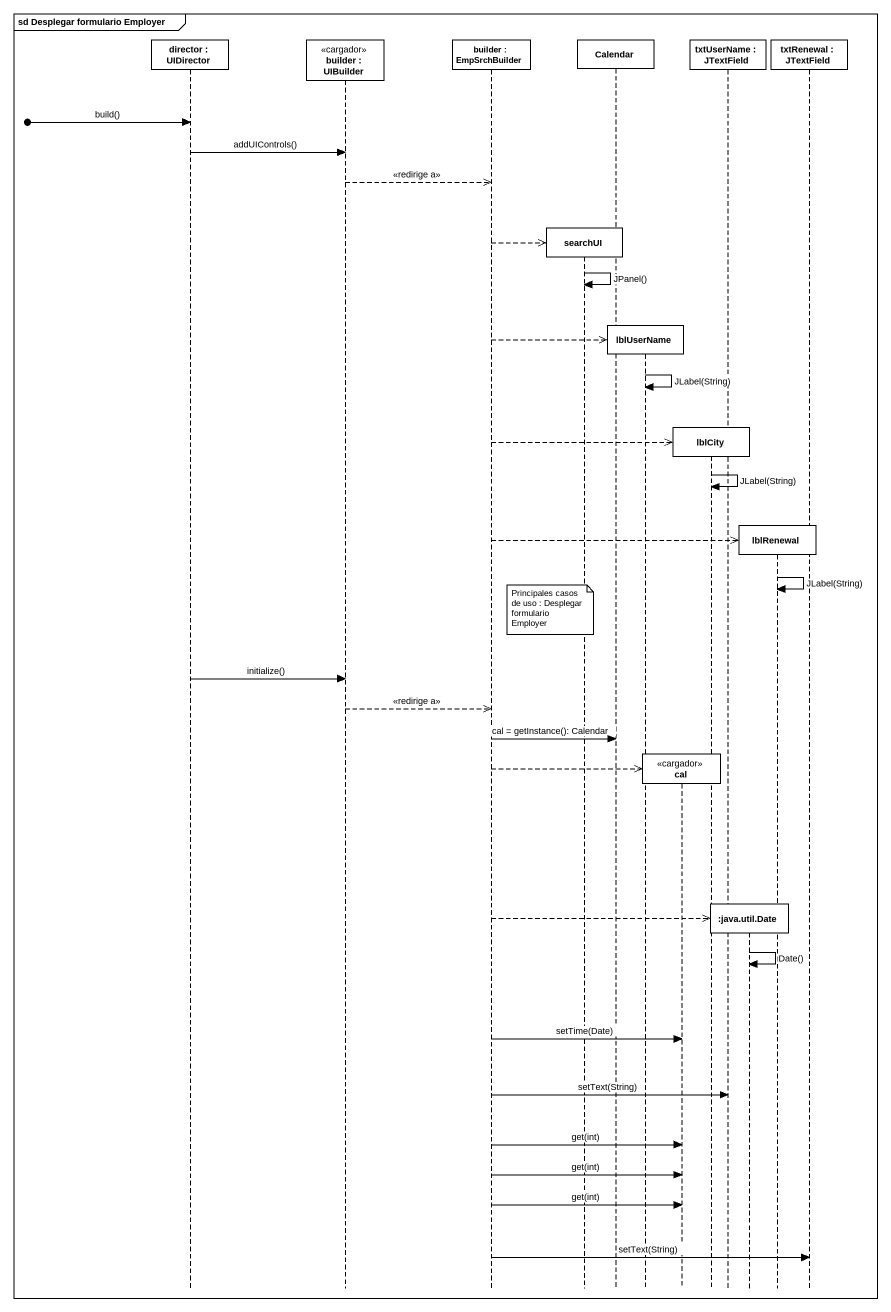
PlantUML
@startuml
mainframe sd Desplegar formulario Employer
hide footbox
participant "director : UIDirector" as director
participant "builder : UIBuilder" as builder <<cargador>>
participant "builder : EmpSrchBuilder" as builder_2
participant searchUI
participant Calendar
participant lblUserName
participant cal <<cargador>>
participant lblCity
participant "txtUserName : JTextField" as txtUserName
participant ":java.util.Date" as java_util_Date
participant lblRenewal
participant "txtRenewal : JTextField" as txtRenewal

[o-> director : build()
director -> builder : addUIControls()
builder -->> builder_2 : <<redirige a>>
builder_2 -->> searchUI **
searchUI -> searchUI : JPanel()
builder_2 -->> lblUserName **
lblUserName -> lblUserName : JLabel(String)
builder_2 -->> lblCity **
lblCity -> lblCity : JLabel(String)
builder_2 -->> lblRenewal **
lblRenewal -> lblRenewal : JLabel(String)
note over searchUI : Principales casos de uso : Desplegar formulario Employer
director -> builder : initialize()
builder -->> builder_2 : <<redirige a>>
builder_2 -> Calendar : cal = getInstance(): Calendar
builder_2 -->> cal **
builder_2 -->> java_util_Date **
java_util_Date -> java_util_Date : Date()
builder_2 -> cal : setTime(Date)
builder_2 -> txtUserName : setText(String)
builder_2 -> cal : get(int)
builder_2 -> cal : get(int)
builder_2 -> cal : get(int)
builder_2 -> txtRenewal : setText(String)
@enduml
